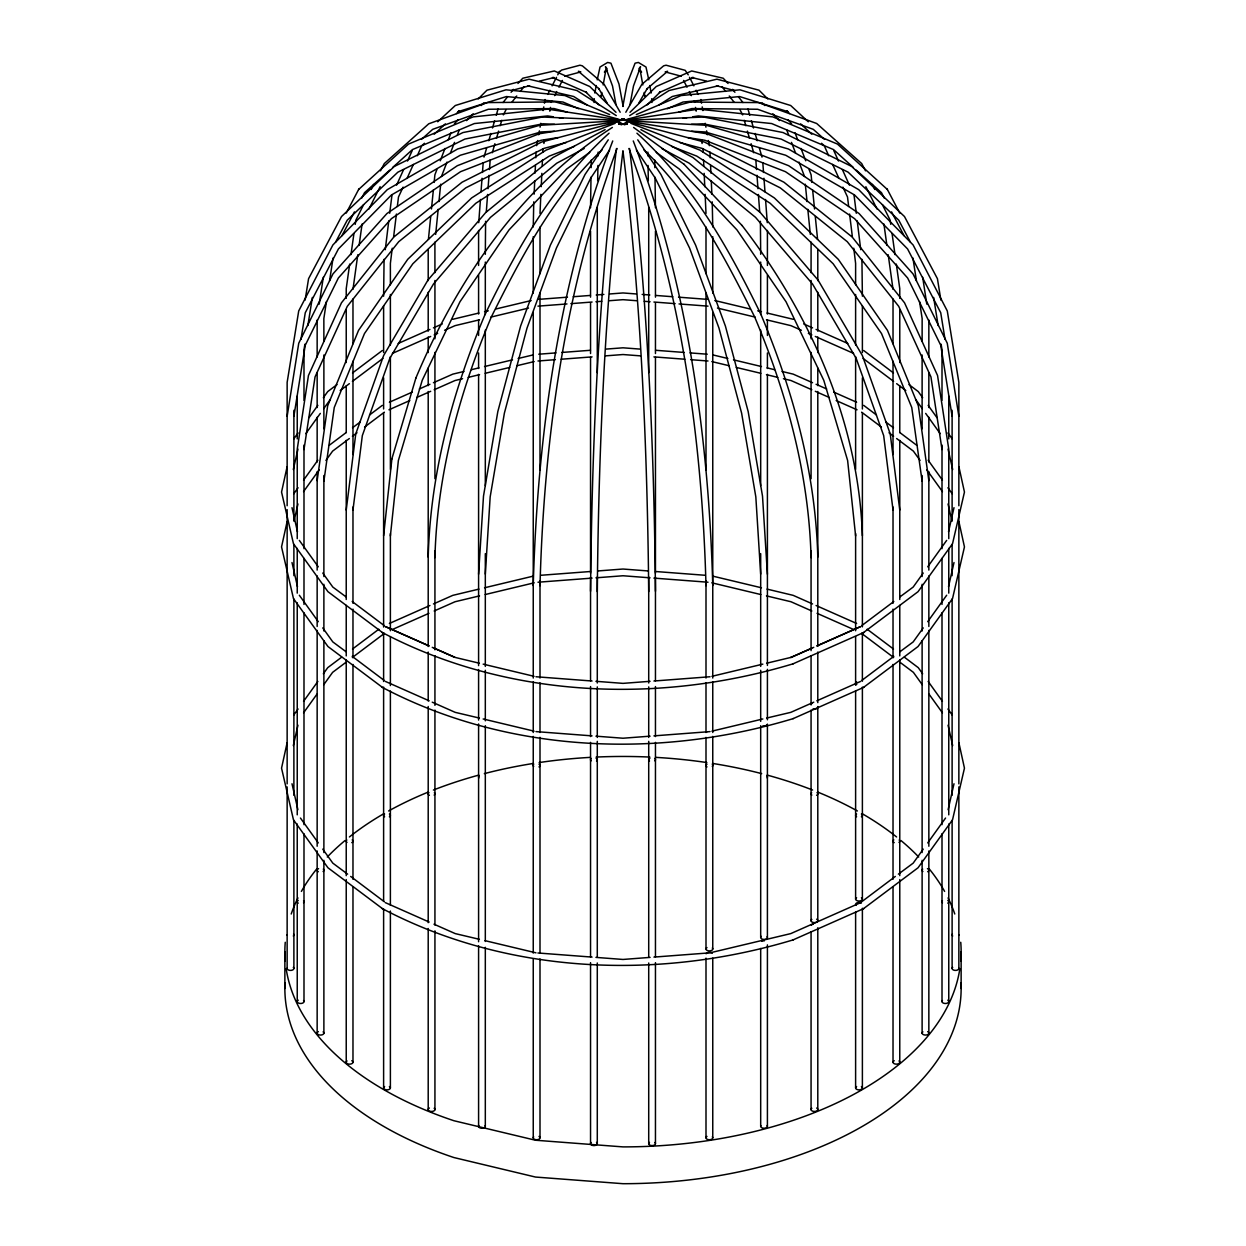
<?xml version="1.0" encoding="UTF-8"?>
<svg xmlns="http://www.w3.org/2000/svg" width="1246" height="1246" viewBox="0 0 1246 1246"><rect width="100%" height="100%" fill="white"/><g stroke="black" fill="none" stroke-linecap="round" stroke-linejoin="round"><path stroke-width="1.5" d="M590.542 591.289C591.975 443.451 598.594 295.395 616.459 148.57M597.286 591.632C598.687 444.417 605.307 297 622.953 150.782C640.818 296.984 647.25 444.433 648.714 591.632M590.542 207.724L591.009 177.212M591.165 167.68L591.274 160.049M597.691 180.686L597.924 165.438M598.08 155.89L598.142 152.09M533.241 585.589C537.415 434.854 558.753 282.359 612.736 140.954M540.001 585.682C544.019 437.517 564.983 287.764 617.066 148.476M533.771 201.836L533.241 226.943M534.113 194.174L534.736 180.763M535.079 173.085L535.437 165.422M535.78 157.759L536.045 152.012M540.001 213.424L540.873 194.345M541.231 186.698L541.839 173.334M542.181 165.702L542.446 159.986M542.804 152.339L542.851 149.193M626.863 124.398L626.613 120.722L706.435 125.316L788.391 148.99L858.759 189.688L913.116 244.964L947.287 310.955L958.859 382.366L958.859 505.751M601.226 95.397L601.179 96.191L601.849 92.453M478.589 574.219L483.495 496.126L497.808 411.647L520.579 326.125L550.389 245.119L585.028 174.502L608.25 139.832M485.317 574.063L490.176 496.874L504.381 413.158L527.027 328.087L556.417 248.063L590.697 178.162L609.606 149.956M594.062 102.499L594.311 98.714M434.901 242.129L434.932 272.687M478.729 222.676L480.442 199.5M481.018 191.775L482.031 178.256M482.467 172.462L483.183 162.805M485.597 221.29L485.317 254.293M486.314 211.711L487.607 194.454M488.027 188.707L489.024 175.281M489.46 169.534L490.176 159.955M287.141 416.289L298.744 343.226L332.947 273.933L386.945 213.533L457.313 165.718L539.269 133.758L619.091 121.111L619.511 123.884M293.885 416.32L305.239 345.313L338.336 278.029L391.4 218.673L460.553 171.683L541.091 140.284L558.021 137.59M346.232 510.05L355.764 433.888L383.628 355.562L427.954 280.054L485.738 212.521L553.006 157.541L605.135 129.631M352.976 510.019L362.321 435.633L389.796 358.412L433.499 283.979L490.457 217.38L556.775 163.195L584.172 148.523M428.203 557.087C430.415 472.95 452.672 391.119 485.286 313.914C517.355 248.11 554.143 182.741 609.076 133.197M434.932 557.616C437.128 474.243 459.135 393.16 491.469 316.671C521.311 257.034 553.084 196.167 602.114 149.816M428.422 239.294L430.711 216.555M431.459 208.97L433.359 189.999M434.122 182.414L434.885 174.845L436.894 169.565M435.664 234.404L438.187 209.297M438.95 201.587L440.695 184.206M383.612 535.64L391.914 458.715M390.387 535.889L398.377 460.49L422.207 380.341L459.945 301.797L509.084 229.84L566.587 169.129L589.747 152.323M384.079 259.293L383.612 296.19M385.263 249.698L388.768 220.947M389.702 213.268L391.929 195.404M392.241 248.203L390.387 263.389L390.387 284.758M393.627 236.818L396.399 214.063M397.334 206.478L398.486 196.993L403.097 187.134M317.154 480.613L327.651 405.869L358.536 330.377L407.722 259.324L471.642 197.927L546.075 150.112L614.994 123.385M349.674 264.074L346.232 288.651L346.232 298.386M350.983 254.62L353.895 233.812M355.203 224.358L355.935 220.012L363.552 204.749M323.882 481.268L334.255 407.489L364.471 333.57L412.831 263.778L475.847 203.254L549.221 156.124L574.422 146.343M352.976 289.306L357.789 254.76M359.128 245.151L362.088 224.031M319.225 304.117L323.321 277.219M326.436 301.548L323.851 318.587L323.882 341.388M329.598 280.724L333.056 258.015M303.993 449.557L315.051 376.915L347.291 306.329L398.736 241.693L465.786 187.834L543.91 148.399L566.307 142.449M626.489 123.884L626.909 121.111L706.731 133.758L788.687 165.718L859.055 213.533L913.053 273.933L947.256 343.226L958.859 416.289M305.114 300.099L308.572 278.683L341.529 216.524L394.25 166.481L462.936 132.559L542.399 117.015L619.792 120.379M304.896 344.192L303.993 349.815L303.993 400.34M307.887 325.486L312.357 297.42M300.971 339.333L305.27 312.73L338.414 248.951L391.415 194.999L460.257 155.267L540.795 131.983L554.283 131.219M594.872 93.045L596.211 85.522M597.223 79.869L600.011 67.035L607.627 62.456L610.929 63.172L618.982 84.027L623.156 106.424M603.189 84.962L605.852 69.994L604.403 72.112L607.441 70.321M544.985 100.303L545.125 99.524L544.455 103.216M551.698 100.895L551.199 102.39M536.683 145.657L537.633 140.518M538.677 134.77L539.393 130.892M540.063 127.201L540.78 123.292M543.1 110.598L543.786 106.907M543.895 143.492L544.595 139.692M549.813 111.19L550.514 107.39M622.844 106.424L627.018 84.027L635.071 63.172L638.373 62.456L645.989 67.035L648.777 79.869M630.009 104.633L633.482 86.005L640.569 66.739L638.902 68.717M287.094 466.767L281.549 492.061L293.464 543.723L327.963 591.694L382.569 632.641M293.308 469.493L297.965 449.121M287.094 521.622L281.549 546.916L293.464 598.578L327.963 646.534L382.569 687.481M294.165 520.641L297.965 503.96M287.094 742.85L281.549 768.143L293.464 819.806L327.963 867.777L382.569 908.723M293.308 745.575L297.965 725.203M948.518 531.777L954 507.683M948.518 586.617L954 562.538M948.097 809.713L954 783.765M415.868 378.114L415.915 377.943C457.531 279.166 521.015 186.106 612.393 127.45M483.993 157.121L486.656 148.009M488.79 140.736L490.908 133.447M492.497 127.98L494.631 120.706M496.22 115.239L498.042 109.041M492.279 152.744L494.896 143.726M496.484 138.322L498.587 131.11M500.16 125.706L501.749 120.301M503.322 114.897L506.078 109.632M391.805 459.073L415.915 377.943M625.975 124.211L627.096 121.516L704.535 142.106L783.936 182.212L852.171 237.02L904.534 302.809L937.553 375.498L948.767 449.199L948.767 538.661M440.259 160.781L444.978 148.476M448.342 139.692L451.036 132.652M441.473 176.48L446.971 162.12M450.398 153.149L454.525 142.387M457.266 135.207L459.338 129.818M454.401 123.868L457.905 119.85M396.602 185.093L403.595 169.627M407.473 161.046L412.146 150.735M407.037 178.412L413.361 164.456M417.301 155.734L421.662 145.86L424.45 143.274M371.168 189.501L373.707 184.408M380.482 170.842L384.298 163.569L428.749 123.79L487.248 102.593L555.233 101.923L618.997 119.32M369.003 208.97L380.139 186.682M559.111 72.175L561.619 70.072L579.935 65.213L582.365 65.836L604.201 84.432L620.181 112.249M547.757 94.4L549.875 90.242M552.118 85.849L556.495 77.299M557.756 74.838L559.501 71.411M554.641 95.646L556.744 91.534M558.956 87.204L562.413 80.445M358.614 189.501L408.532 144.084L473.122 116.89L547.679 109.15L620.29 120.083M346.248 213.066L358.895 188.971M341.965 235.665L354.44 211.882M361.574 198.301L364.533 192.663L389.764 170.11M335.563 242.191L347.229 220.199L397.863 172.182L464.914 139.054L542.991 123.79L554.486 124.288M625.819 112.249L641.799 84.432L663.635 65.836L666.065 65.213L685.191 70.321L688.244 74.838M638.809 103.138L647.235 88.497L646.658 89.073L667.622 71.302L665.177 71.925L681.328 76.224M293.682 439.044L298.074 432.923M309.07 417.612L317.855 405.355M323.353 397.692L327.745 391.571L337.027 384.578M305.8 433.639L320.315 413.407M323.664 408.735L330.361 399.39M293.682 493.899L298.074 487.762M303.572 480.115L317.855 460.21M303.572 491.594L319.194 469.804M325.907 460.459L332.604 451.13L349.347 438.53M293.682 715.126L298.074 709.005M303.572 701.342L317.855 681.437M323.353 673.775L327.745 667.654L341.669 657.172M303.572 712.821L316.967 694.147M323.664 684.817L332.604 672.357L346.31 662.047M923.239 573.051L913.193 587.053L899.908 596.912M927.709 566.837L946.664 540.39M923.239 627.906L913.193 641.908L899.908 651.767M927.709 621.692L946.664 595.245M923.239 849.133L913.193 863.135L898.382 874.147M927.709 842.919L945.558 818.03M503.057 102.53L507.652 96.674M511.078 92.282L513.368 89.338M517.947 83.482L522.79 78.233L554.314 70.96L589.763 86.519L616.007 112.311M511.997 102.047L516.747 95.989M520.298 91.441L523.85 86.893M478.199 98.932L486.984 90.179L529.083 79.183L576.914 90.522L616.272 115.598M466.534 120.613L473.169 113.775M481.127 105.567L483.791 102.826M629.993 112.311L656.237 86.519L691.686 70.96L723.21 78.233L728.053 83.482M647.157 104.851L660.598 91.612L659.352 92.469L693.508 77.517L691.873 77.548L706.529 81.115M437.704 121.781L455.32 105.505L506.001 89.821L564.874 95.553L609.683 114.57M434.215 134.225L445.352 123.884M456.503 113.542L459.291 110.956L458.061 111.673L506.39 96.565L562.958 102.032L578.751 108.745M392.615 167.54L412.457 149.582L474.368 123.556L547.633 115.94L553.302 116.797M421.46 139.396L432.705 129.335L488.339 109.259L554.034 108.542L567.055 112.093M352.509 372.943L382.335 350.5M340.205 390.559L349.347 383.675M352.4 381.385L382.849 358.474M329.287 445.258L346.326 432.44M352.509 427.783L360.25 421.958M369.548 414.98L382.335 405.355M352.4 436.24L356.963 432.798M364.58 427.067L384.36 412.177M352.509 649.026L378.831 629.214M352.4 657.467L384.36 633.42M861.811 625.57L893.803 601.507M863.431 632.641L918.037 591.694L952.536 543.723L964.451 492.061L958.906 466.767M861.811 680.425L893.803 656.346M863.431 687.481L918.037 646.534L952.536 598.578L964.451 546.916L958.906 521.622M860.285 902.805L895.329 876.436M863.431 908.723L918.037 867.777L952.536 819.806L964.451 768.143L958.906 742.85M629.728 115.598L669.086 90.522L716.917 79.183L759.016 90.179L767.801 98.932M659.274 104.789L672.295 96.503L718.008 85.881L716.481 85.74L734.564 90.584M813.747 647.344L790.789 657.514L811.644 648.278M382.101 632.423C507.527 698.523 658.589 704.333 793.017 663.838L793.344 663.682M382.101 687.278C507.527 753.363 658.589 759.172 793.017 718.677L793.344 718.537M382.101 908.505C507.527 974.606 658.589 980.415 793.017 939.92L793.344 939.764M398.19 343.475L429.917 329.427M433.437 327.869L442.252 323.96M392.428 353.397L430.695 336.451M434.169 334.909L437.658 333.367M444.604 330.283L455.039 325.658L479.539 319.801M389.391 402.24L412.301 392.085M419.341 388.954L429.917 384.282M433.437 382.709L452.828 374.127L464.026 371.448M388.954 409.794L409.825 400.542M416.787 397.458L430.695 391.306M434.169 389.764L455.039 380.513L462.578 378.706M389.391 623.467L429.917 605.509M433.437 603.952L452.828 595.354L478.947 589.109M392.428 629.479L428.951 613.312M434.169 610.992L455.039 601.74L479.539 595.884M817.236 645.802L860.752 626.52M816.846 645.958L860.285 626.722M793.017 663.838L863.899 632.423M813.747 702.183L790.789 712.354L766.601 718.07M816.846 700.813L860.752 681.36M793.017 718.677L863.899 687.278M860.752 902.602L790.789 933.597L710.018 952.832L653.948 957.099M793.017 939.92L863.899 908.505M636.317 114.57L681.126 95.553L739.999 89.821L790.68 105.505L808.296 121.781M667.249 108.745L683.042 102.032L739.61 96.565L787.939 111.673L786.709 110.956L789.497 113.542M618.795 121.547L620.025 124.211M690.237 102.063L758.752 102.593L816.675 123.479L861.702 163.569L865.518 170.842M627.003 119.32L690.767 101.923M678.945 112.093L691.966 108.542L757.661 109.259L813.295 129.335L824.541 139.396M511.436 90.584L529.519 85.74L527.993 85.881L573.705 96.503L586.726 104.789M564.672 76.224L580.823 71.925L578.378 71.302L599.342 89.073L598.765 88.497L607.191 103.138M618.904 121.516L541.512 142.091L462.064 182.212L393.829 237.02L341.466 302.809L308.447 375.498L297.233 449.199L297.233 538.661M539.471 81.115L554.127 77.548L552.492 77.517L586.648 92.469L585.402 91.612L598.843 104.851M452.828 319.272L478.947 313.026M484.538 311.702L488.276 310.799M495.737 309.024L531.185 300.535M490.846 317.107L528.522 308.089M471.486 369.673L478.947 367.882M484.538 366.542L512.527 359.845M518.118 358.505L533.039 354.939M468.231 377.367L479.539 374.657M485.192 373.302L509.676 367.445M517.215 365.639L534.176 361.589M484.538 587.785L533.039 576.182M485.192 594.544L534.176 582.817M711.918 676.313L762.832 664.134M766.601 663.23L791.117 657.358M711.918 731.153L762.832 718.973M625.71 120.083L698.321 109.15L772.878 116.89L837.468 144.084L887.386 189.501M683.229 118.23L687.013 117.654M692.698 116.797L698.367 115.94L771.632 123.556L833.543 149.582L853.385 167.54M538.739 299.351L567.46 297.171M573.207 296.735L590.448 295.427M596.195 294.991L603.843 294.414M609.59 293.978L623 292.95L636.41 293.978M537.992 306.142L566.977 303.946M570.839 303.65L592.084 302.03M595.946 301.734L601.756 301.298M609.481 300.707L623 299.679L636.519 300.707M538.739 354.207L555.981 352.898M561.728 352.462L590.448 350.282M605.758 349.114L623 347.805L640.242 349.114M537.992 360.997L555.373 359.673M561.183 359.237L592.084 356.886M605.618 355.858L623 354.534L640.382 355.858M540.655 575.294L590.448 571.509M598.111 570.933L623 569.033L647.889 570.933M537.992 582.225L592.084 578.113M595.946 577.817L623 575.761L650.054 577.817M650.069 681.313L623 683.369L595.931 681.313M653.948 681.017L710.018 676.749M650.069 736.168L623 738.224L595.931 736.168M653.948 735.872L710.018 731.604M650.069 957.395L623 959.451L595.931 957.395M626.208 120.379L703.601 117.015L783.064 132.559L851.75 166.481L904.471 216.524L937.428 278.683L940.886 300.099M691.514 124.288L703.009 123.79L781.086 139.054L848.137 172.182L898.771 220.199L910.437 242.191M691.717 131.219L705.205 131.983L785.743 155.267L854.585 194.999L907.586 248.951L940.73 312.73L945.029 339.333M642.157 294.414L649.805 294.991M655.552 295.427L672.793 296.735M678.54 297.171L707.261 299.351M644.244 301.298L650.054 301.734M653.916 302.03L675.161 303.65M679.023 303.946L708.008 306.142M655.552 350.282L684.272 352.462M690.019 352.898L707.261 354.207M653.916 356.886L684.817 359.237M690.627 359.673L708.008 360.997M655.552 571.509L705.345 575.294M653.916 578.113L708.008 582.225M535.982 676.749L592.052 681.017M535.982 731.604L592.052 735.872M537.914 952.988L592.052 957.099M558.987 117.654L562.771 118.23M687.979 137.59L704.909 140.284L785.447 171.683L854.6 218.673L907.664 278.029L940.761 345.313L952.115 416.32M714.815 300.535L750.263 309.024M757.724 310.799L761.462 311.702M767.053 313.026L793.172 319.272M717.478 308.089L755.154 317.107M766.461 319.801L790.961 325.658L801.396 330.283M712.961 354.939L727.882 358.505M733.473 359.845L761.462 366.542M767.053 367.882L774.514 369.673M781.974 371.448L793.172 374.127L812.563 382.709M711.824 361.589L728.785 365.639M736.324 367.445L760.808 373.302M766.461 374.657L777.769 377.367M783.423 378.706L790.961 380.513L811.831 389.764M712.961 576.182L761.462 587.785M767.053 589.109L793.172 595.354L812.563 603.952M711.824 582.817L760.808 594.544M766.461 595.884L790.961 601.74L811.831 610.992M432.253 647.344L454.883 657.358L479.399 663.23M483.168 664.134L534.082 676.313M479.399 718.07L455.211 712.354L432.253 702.183M483.168 718.973L534.082 731.153M479.399 939.313L455.211 933.597L433.997 924.189M485.052 940.668L535.982 952.832M679.693 142.449L702.137 148.414L780.292 187.881L847.264 241.693L898.709 306.329L930.949 376.915L942.007 449.557M631.006 123.385L699.925 150.112L774.358 197.927L838.278 259.324L887.463 330.377L918.349 405.869L928.846 480.613M671.578 146.343L696.779 156.124L770.153 203.254L833.169 263.778L881.529 333.57L911.745 407.489L922.118 481.268M803.748 323.96L812.563 327.869M816.083 329.427L847.81 343.475M808.343 333.367L811.831 334.909M815.305 336.451L853.572 353.397M816.083 384.282L826.659 388.954M833.699 392.085L856.609 402.24M815.305 391.306L829.213 397.458M836.175 400.542L857.046 409.794M816.083 605.509L856.609 623.467M817.049 613.312L853.572 629.479M385.248 626.52L428.764 645.802M385.715 626.722L429.154 645.958M434.356 648.278L454.883 657.358M385.248 681.36L429.154 700.813M385.248 902.602L429.154 922.04M640.865 129.631L692.994 157.541L760.262 212.521L818.046 280.054L862.372 355.562L890.236 433.888L899.768 510.05M661.828 148.523L689.225 163.195L755.543 217.38L812.501 283.979L856.204 358.412L883.679 435.633L893.024 510.019M638.559 70.321L641.597 72.112L640.148 69.994L642.811 84.962M607.098 68.717L605.431 66.739L612.518 86.005L615.991 104.633M633.607 127.45L684.179 164.41M656.253 152.323L679.413 169.129L736.916 229.84L786.055 301.797L823.793 380.341L847.623 460.49L855.613 535.889M863.665 350.5L893.491 372.943M863.665 405.355L876.452 414.98M908.973 384.578L918.255 391.571L922.647 397.692M863.151 358.474L893.6 381.385M896.653 383.675L905.795 390.559M885.75 421.958L893.491 427.783M899.674 432.44L916.713 445.258M861.64 412.177L881.42 427.067M889.037 432.798L893.6 436.24M896.653 438.53L913.396 451.13L920.093 460.459M867.169 629.214L893.491 649.026M904.331 657.172L918.255 667.654L922.647 673.775M861.64 633.42L893.6 657.467M899.69 662.047L913.396 672.357L922.336 684.817M346.092 596.912L332.807 587.053L322.761 573.051M352.197 601.507L384.189 625.57M346.092 651.767L332.807 641.908L322.761 627.906M352.197 656.346L384.189 680.425M347.618 874.147L332.807 863.135L322.761 849.133M350.671 876.436L384.189 901.652M856.236 170.11L881.467 192.663L884.426 198.301M800.648 123.884L811.785 134.225M821.55 143.274L824.338 145.86L828.699 155.734M636.924 133.197C691.857 182.741 728.645 248.11 760.714 313.914C793.328 391.119 815.585 472.95 817.797 557.087M643.886 149.816C692.916 196.167 724.689 257.034 754.531 316.671C786.865 393.16 808.872 474.243 811.068 557.616M788.095 119.85L791.599 123.868M762.209 102.826L764.873 105.567M772.832 113.775L779.466 120.613M741.993 225.464L742.133 225.588C810.585 314.755 858.587 422.114 862.388 535.64M683.914 164.145L742.133 225.588M732.632 89.338L734.922 92.282M738.348 96.674L742.943 102.53M722.15 86.893L725.702 91.441M729.253 95.989L734.003 102.047M739.922 109.632L742.678 114.897M928.145 405.355L936.93 417.612M947.926 432.923L952.318 439.044M915.639 399.39L922.336 408.735M925.685 413.407L940.2 433.639M928.145 460.21L942.428 480.115M947.926 487.762L952.318 493.899M926.806 469.804L942.428 491.594M928.145 681.437L942.428 701.342M947.926 709.005L952.318 715.126M929.033 694.147L942.428 712.821M299.336 540.39L318.291 566.837M299.336 595.245L318.291 621.692M300.442 818.03L318.291 842.919M637.75 139.832L660.972 174.502L695.611 245.119L725.421 326.125L748.192 411.647L762.505 496.126L767.411 574.219M636.395 149.956L655.303 178.162L689.583 248.063L718.973 328.087L741.619 413.158L755.824 496.874L760.683 574.063M887.105 188.971L899.752 213.066M891.56 211.882L904.035 235.665M689.505 77.299L693.882 85.849M696.125 90.242L698.243 94.4M683.587 80.445L687.044 87.204M689.256 91.534L691.359 95.646M694.801 102.39L694.302 100.895M872.293 184.408L874.832 189.501M882.448 204.749L890.065 220.012L890.797 224.358M865.861 186.682L876.997 208.97M833.854 150.735L838.527 161.046M842.405 169.627L849.398 185.093M832.64 164.456L838.963 178.412M842.903 187.134L847.514 196.993L848.666 206.478M633.264 140.954C687.247 282.359 708.585 434.854 712.759 585.589M628.934 148.476C681.017 287.764 701.981 437.517 705.999 585.682M794.964 132.652L797.658 139.692M801.022 148.476L805.741 160.781M809.106 169.565L811.115 174.845L811.878 182.414M786.662 129.818L788.734 135.207M791.475 142.387L795.602 153.149M799.029 162.12L804.527 176.48M747.958 109.041L749.78 115.239M751.369 120.706L753.503 127.98M755.092 133.447L757.21 140.736M759.344 148.009L762.007 157.121M744.251 120.301L745.84 125.706M747.413 131.11L749.516 138.322M751.104 143.726L753.721 152.744M948.035 449.121L952.692 469.493M948.035 503.96L951.835 520.641M948.035 725.203L952.692 745.575M292 507.683L297.483 531.777M292 562.538L297.483 586.617M292 783.765L297.903 809.713M854.071 195.404L856.298 213.268M701.545 103.216L700.875 99.524L701.015 100.303M702.214 106.907L702.9 110.598M705.22 123.292L705.937 127.201M706.607 130.892L707.323 134.77M708.367 140.518L709.317 145.657M695.486 107.39L696.187 111.19M701.405 139.692L702.105 143.492M703.149 149.193L703.196 152.339M649.789 85.522L651.128 93.045M644.151 92.453L644.821 96.191L644.774 95.397M933.643 297.42L938.113 325.486M941.104 344.192L942.007 349.815L942.007 400.34M922.679 277.219L926.775 304.117M912.944 258.015L916.402 280.724M919.564 301.548L922.149 318.587L922.118 341.388M892.105 233.812L895.017 254.62M896.326 264.074L899.768 288.651L899.768 298.386M883.912 224.031L886.872 245.151M888.211 254.76L893.024 289.306M629.542 148.57C647.406 295.395 654.025 443.451 655.458 591.289M857.232 220.947L860.737 249.698M861.921 259.293L862.388 296.19M849.601 214.063L852.373 236.818M853.759 248.203L855.613 263.389L855.613 284.758M812.641 189.999L814.541 208.97M815.289 216.555L817.578 239.294M805.305 184.206L807.05 201.587M807.813 209.297L810.336 234.404M762.817 162.805L763.533 172.462M763.969 178.256L764.982 191.775M765.558 199.5L767.271 222.676M755.824 159.955L756.54 169.534M756.976 175.281L757.973 188.707M758.393 194.454L759.686 211.711M760.403 221.29L760.683 254.293M811.099 242.129L811.068 272.687M651.689 98.714L651.938 102.499M619.137 124.398L619.387 120.722L539.565 125.316L457.609 148.99L387.241 189.688L332.884 244.964L298.713 310.955L287.141 382.366L287.141 505.751M709.955 152.012L710.22 157.759M710.563 165.422L710.921 173.085M711.264 180.763L711.887 194.174M712.229 201.836L712.759 226.943M703.554 159.986L703.819 165.702M704.161 173.334L704.769 186.698M705.127 194.345L705.999 213.424M654.726 160.049L654.835 167.68M654.991 177.212L655.458 207.724M647.858 152.09L647.92 155.89M648.076 165.438L648.309 180.686M961.133 951.679L961.133 988.483M958.859 509.645L958.859 783.874M958.859 786.896L958.859 968.64M952.115 410.277L952.115 521.062M952.115 544.377L952.115 575.683M952.115 599.015L952.115 795.322M952.115 820.382L952.115 968.298M948.767 396.135L948.767 438.919M948.767 548.396L948.767 593.127M948.767 602.846L948.767 814.837M948.767 824.011L948.767 1001.55M942.007 445.056L942.007 548.676M942.007 558.395L942.007 604.419M942.007 612.814L942.007 824.681M942.007 833.776L942.007 1001.55M928.846 320.035L928.846 356.979M928.846 372.538L928.846 407.551M928.846 417.27L928.846 462.001M928.846 471.72L928.846 570.076M928.846 575.917L928.846 626.473M928.846 630.367L928.846 846.236M928.846 850.956L928.846 1032.934M922.118 354.985L922.118 428.842M922.118 475.505L922.118 576.571M922.118 584.281L922.118 630.99M922.118 640.646L922.118 852.576M922.118 860.285L922.118 1033.277M899.768 310.052L899.768 362.555M899.768 385.902L899.768 432.58M899.768 440.352L899.768 599.497M899.768 605.338L899.768 655.91M899.768 659.788L899.768 875.658M899.768 879.551L899.768 1062.371M893.024 299.024L893.024 343.74M893.024 361.231L893.024 454.525M893.024 506.997L893.024 603.313M893.024 609.138L893.024 657.732M893.024 664.445L893.024 879.318M893.024 887.09L893.024 1062.028M862.388 305.909L862.388 352.587M862.388 377.865L862.388 408.984M862.388 412.862L862.388 626.863M862.388 632.688L862.388 681.219M862.388 687.076L862.388 899.082M862.388 908.256L862.388 1087.929M855.613 294.477L855.613 345.017M855.613 356.683L855.613 469.43M855.613 533.568L855.613 630.756M855.613 636.597L855.613 685.191M855.613 691.016L855.613 899.082M855.613 912.119L855.613 1087.929M817.797 249.527L817.797 280.63M817.797 292.296L817.797 331.187M817.797 337.027L817.797 352.587M817.797 368.146L817.797 385.637M817.797 391.478L817.797 646.363M817.797 652.047L817.797 702.635M817.797 706.498L817.797 920.498M817.797 927.756L817.797 1109.345M811.068 280.459L811.068 338.787M811.068 352.384L811.068 478.744M811.068 550.67L811.068 650.646M811.068 655.645L811.068 704.925M811.068 710.064L811.068 920.841M811.068 931.946L811.068 1109.688M767.411 230.448L767.411 265.445M767.411 275.164L767.411 314.054M767.411 319.895L767.411 335.454M767.411 352.945L767.411 368.505M767.411 374.345L767.411 665.442M767.411 669.32L767.411 719.783M767.411 724.128L767.411 937.646M767.411 944.889L767.411 1126.477M760.683 262.065L760.683 314.553M760.683 330.097L760.683 485.613M760.683 553.66L760.683 666.408M760.683 670.286L760.683 721.372M760.683 725.733L760.683 937.303M760.683 948.408L760.683 1126.135M712.759 236.662L712.759 293.059M712.759 312.497L712.759 678.042M712.759 681.936L712.759 732.492M712.759 736.386L712.759 948.954M712.759 958.127L712.759 1137.8M705.999 227.037L705.999 273.699M705.999 293.137L705.999 470.054M705.999 580.854L705.999 678.058M705.999 682.621L705.999 732.492M705.999 737.398L705.999 948.954M705.999 958.127L705.999 1137.8M655.458 231.055L655.458 297.155M655.458 302.98L655.458 353.537M655.458 357.431L655.458 573.238M655.458 577.132L655.458 680.737M655.458 686.562L655.458 736.557M655.458 742.382L655.458 956.819M655.458 962.644L655.458 1143.454M648.714 207.381L648.714 372.647M648.714 576.789L648.714 683.01M648.714 686.904L648.714 737.461M648.714 741.339L648.714 957.146M648.714 962.987L648.714 1143.797M597.286 207.381L597.286 372.647M597.286 576.789L597.286 683.01M597.286 686.904L597.286 737.461M597.286 741.339L597.286 957.146M597.286 962.987L597.286 1143.797M590.542 231.055L590.542 297.155M590.542 302.98L590.542 353.537M590.542 357.431L590.542 573.238M590.542 577.132L590.542 680.737M590.542 686.562L590.542 736.557M590.542 742.382L590.542 956.819M590.542 962.644L590.542 1143.454M540.001 227.037L540.001 273.699M540.001 293.137L540.001 470.054M540.001 580.854L540.001 678.058M540.001 682.886L540.001 732.492M540.001 737.321L540.001 953.112M540.001 958.937L540.001 1137.8M533.241 236.662L533.241 293.059M533.241 312.497L533.241 678.042M533.241 681.936L533.241 732.492M533.241 736.386L533.241 953.081M533.241 958.906L533.241 1137.8M485.317 262.065L485.317 314.553M485.317 330.097L485.317 485.613M485.317 553.66L485.317 666.408M485.317 670.286L485.317 720.827M485.317 725.686L485.317 941.462M485.317 947.303L485.317 1126.135M478.589 230.448L478.589 265.445M478.589 275.164L478.589 314.054M478.589 319.895L478.589 335.454M478.589 352.945L478.589 368.505M478.589 374.345L478.589 665.613M478.589 669.507L478.589 720.063M478.589 723.957L478.589 941.742M478.589 945.636L478.589 1126.477M434.932 280.459L434.932 338.787M434.932 352.384L434.932 478.744M434.932 550.67L434.932 649.805M434.932 655.645L434.932 705.345M434.932 710.064L434.932 925.015M434.932 930.84L434.932 1109.688M428.203 249.527L428.203 280.63M428.203 292.296L428.203 331.187M428.203 337.027L428.203 352.587M428.203 368.146L428.203 385.637M428.203 391.478L428.203 646.534M428.203 652.047L428.203 700.984M428.203 706.498L428.203 922.663M428.203 928.504L428.203 1109.345M390.387 294.477L390.387 345.017M390.387 356.683L390.387 469.43M390.387 533.568L390.387 630.756M390.387 636.597L390.387 685.565M390.387 691.016L390.387 905.203M390.387 911.044L390.387 1087.929M383.612 305.909L383.612 352.587M383.612 377.865L383.612 408.984M383.612 412.862L383.612 627.034M383.612 632.875L383.612 681.484M383.612 687.076L383.612 901.232M383.612 909.019L383.612 1087.929M352.976 299.024L352.976 343.74M352.976 361.231L352.976 454.525M352.976 506.997L352.976 603.313M352.976 609.138L352.976 657.732M352.976 664.445L352.976 879.318M352.976 887.09L352.976 1062.028M346.232 310.052L346.232 362.555M346.232 385.902L346.232 432.58M346.232 440.352L346.232 599.497M346.232 605.338L346.232 655.91M346.232 659.788L346.232 875.658M346.232 879.551L346.232 1062.371M323.882 354.985L323.882 428.842M323.882 475.505L323.882 576.571M323.882 584.281L323.882 630.99M323.882 640.646L323.882 852.576M323.882 860.285L323.882 1033.277M317.154 320.035L317.154 356.979M317.154 372.538L317.154 407.551M317.154 417.27L317.154 462.001M317.154 471.72L317.154 570.076M317.154 575.917L317.154 626.473M317.154 630.367L317.154 846.236M317.154 850.956L317.154 1032.934M303.993 445.056L303.993 548.676M303.993 558.395L303.993 604.419M303.993 612.814L303.993 824.681M303.993 833.776L303.993 1001.55M297.233 396.135L297.233 438.919M297.233 548.396L297.233 593.127M297.233 602.846L297.233 814.837M297.233 824.011L297.233 1001.55M293.885 410.277L293.885 521.062M293.885 544.377L293.885 575.683M293.885 599.015L293.885 795.322M293.885 820.382L293.885 968.298M287.141 509.645L287.141 783.874M287.141 786.896L287.141 968.64M284.867 951.679L284.867 988.483M856.609 684.537A3.38 1.947 0 0 1 856.609 681.78M624.48 124.117A3.38 1.682 -53.9 0 1 627.314 122.871M856.064 905.375A3.38 1.947 0 0 1 856.937 902.852A3.38 1.947 0 0 1 861.391 903.023M861.391 1086.543A3.38 1.947 0 0 1 861.391 1089.3A3.38 1.947 0 0 1 856.609 1089.3A3.38 1.947 0 0 1 856.609 1086.543M861.391 897.712A3.38 1.947 0 0 1 861.391 900.469A3.38 1.947 0 0 1 856.609 900.469A3.38 1.947 0 0 1 856.609 897.712M856.064 684.599A3.38 1.947 0 0 1 856.609 684.194M706.451 732.056A3.38 1.947 0 0 1 706.996 731.651M621.645 124.756A3.38 2.383 -21.3 0 1 626.271 124.039M706.108 953.766A3.38 1.947 0 0 1 708.943 952.333A3.38 1.947 0 0 1 712.307 953.299M712.307 1136.819A3.38 1.947 0 0 1 711.326 1139.389A3.38 1.947 0 0 1 706.794 1139.046A3.38 1.947 0 0 1 706.996 1136.414M712.307 947.988A3.38 1.947 0 0 1 711.326 950.558A3.38 1.947 0 0 1 706.794 950.215A3.38 1.947 0 0 1 706.996 947.583M811.099 704.411A3.38 1.947 0 0 1 811.847 703.492M623.779 124.242A3.38 1.994 -44.7 0 1 627.47 123.634M811.364 925.155A3.38 1.947 0 0 1 813.28 924.158M816.613 1108.021A3.38 1.947 0 0 1 817.018 1110.778A3.38 1.947 0 0 1 812.267 1111.011A3.38 1.947 0 0 1 811.847 1108.255M816.613 919.174A3.38 1.947 0 0 1 817.018 921.931A3.38 1.947 0 0 1 812.267 922.165A3.38 1.947 0 0 1 811.847 919.423M817.797 706.996A3.38 1.947 0 0 1 812.999 708.943M627.19 124.07A3.38 2.227 -33.8 0 0 623.062 124.288A3.38 2.227 33.8 0 0 618.81 124.07M761.882 941.291A3.38 1.947 0 0 1 764.343 940.839M767.115 1125.481A3.38 1.947 0 0 1 764.203 1128.253A3.38 1.947 0 0 1 760.87 1125.636M767.115 936.649A3.38 1.947 0 0 1 763.751 939.422A3.38 1.947 0 0 1 761.275 936.353M767.225 724.627A3.38 1.947 0 0 1 762.895 725.795M959.856 968.64A338.133 195.217 0 0 1 623 1146.896L535.484 1140.23L453.933 1120.73A338.133 195.217 0 0 1 286.144 968.64M285.256 961.071A338.133 195.217 0 0 1 285.256 942.272M291.221 914.003A338.133 195.217 0 0 1 297.95 897.899M301.392 891.404A338.133 195.217 0 0 1 316.577 869.132M327.293 856.999A338.133 195.217 0 0 1 345.017 840.536M349.425 836.954A338.133 195.217 0 0 1 383.908 813.638M388.612 810.975A338.133 195.217 0 0 1 427.908 792.222M433.39 790.042A338.133 195.217 0 0 1 478.807 775.09M484.32 773.626A338.133 195.217 0 0 1 533.568 763.409M539.175 762.552A338.133 195.217 0 0 1 590.402 757.366M596.164 757.07A338.133 195.217 0 0 1 649.836 757.07M655.598 757.366A338.133 195.217 0 0 1 706.825 762.552M712.432 763.409A338.133 195.217 0 0 1 761.68 773.626M767.193 775.09A338.133 195.217 0 0 1 812.61 790.042M818.092 792.222A338.133 195.217 0 0 1 857.388 810.975M862.092 813.638A338.133 195.217 0 0 1 896.575 836.954M900.983 840.536A338.133 195.217 0 0 1 918.707 856.999M929.423 869.132A338.133 195.217 0 0 1 944.608 891.404M948.05 897.899A338.133 195.217 0 0 1 954.779 914.003M960.744 942.272A338.133 195.217 0 0 1 960.744 961.071M960.993 982.845A338.133 195.217 0 0 1 623 1183.7L535.484 1177.049L453.933 1157.55A338.133 195.217 0 0 1 285.007 982.845M303.541 1000.569A3.38 1.947 0 0 1 302.56 1003.139A3.38 1.947 0 0 1 298.028 1002.796A3.38 1.947 0 0 1 298.23 1000.164M539.004 1136.414A3.38 1.947 0 0 1 539.207 1139.046A3.38 1.947 0 0 1 534.674 1139.389A3.38 1.947 0 0 1 533.693 1136.819M619.729 124.039A3.38 2.383 21.3 0 1 624.355 124.756M485.13 1125.636A3.38 1.947 0 0 1 481.797 1128.253A3.38 1.947 0 0 1 478.885 1125.481M389.391 814.043A3.38 1.947 0 0 1 389.391 816.8M384.609 816.8A3.38 1.947 0 0 1 384.609 814.043M618.686 121.781A3.38 2.196 -67 0 1 622.066 119.834M323.103 1031.859A3.38 1.947 0 0 1 322.683 1034.601A3.38 1.947 0 0 1 317.932 1034.367A3.38 1.947 0 0 1 318.337 1031.61M618.623 121.983A3.38 0.903 68.8 0 1 620.648 124.475M434.153 1108.255A3.38 1.947 0 0 1 433.733 1111.011A3.38 1.947 0 0 1 428.982 1110.778A3.38 1.947 0 0 1 429.387 1108.021M618.53 123.634A3.38 1.994 44.7 0 1 622.221 124.242M898.989 1060.938A3.38 1.947 0 0 1 898.568 1063.695A3.38 1.947 0 0 1 893.803 1063.445A3.38 1.947 0 0 1 894.223 1060.704M625.134 123.946A3.38 1.308 -61.8 0 1 627.408 122.419M351.777 1060.704A3.38 1.947 0 0 1 352.197 1063.445A3.38 1.947 0 0 1 347.432 1063.695A3.38 1.947 0 0 1 347.011 1060.938M618.592 122.419A3.38 1.308 61.8 0 1 620.866 123.946M817.018 792.581A3.38 1.947 0 0 1 816.613 795.322M811.847 795.088A3.38 1.947 0 0 1 811.66 792.705M623.171 119.772A3.38 2.492 57.5 0 1 627.081 121.36M293.293 967.348A3.38 1.947 0 0 1 291.252 970.369A3.38 1.947 0 0 1 287.187 968.126M899.16 840.022A3.38 1.947 0 0 1 898.989 842.405M894.223 842.639A3.38 1.947 0 0 1 893.803 839.897M624.667 119.959A3.38 1.822 74.7 0 1 627.408 122.233M596.507 1142.38A3.38 1.947 0 0 1 596.304 1145.012A3.38 1.947 0 0 1 591.741 1145.121A3.38 1.947 0 0 1 591.149 1142.504M620.29 124.335A3.38 2.476 7.3 0 1 625.056 124.584M434.34 792.705A3.38 1.947 0 0 1 434.153 795.088M429.387 795.322A3.38 1.947 0 0 1 428.982 792.581M618.919 121.36A3.38 2.492 -57.5 0 1 622.829 119.772M352.197 839.897A3.38 1.947 0 0 1 351.777 842.639M347.011 842.405A3.38 1.947 0 0 1 346.84 840.022M618.592 122.233A3.38 1.822 -74.7 0 1 621.333 119.959M478.885 777.862A3.38 1.947 0 0 1 479.18 775.915M619.869 120.317A3.38 2.741 -45.5 0 1 623.592 119.803M947.77 1000.164A3.38 1.947 0 0 1 947.972 1002.796A3.38 1.947 0 0 1 943.44 1003.139A3.38 1.947 0 0 1 942.459 1000.569M303.541 900.827A3.38 1.947 0 0 1 303.541 902.774M298.23 903.179A3.38 1.947 0 0 1 298.23 900.422M618.748 123.977A3.38 0.966 -87.5 0 1 620.025 120.441M654.68 758.456A3.38 1.947 0 0 1 654.851 760.839M649.493 760.963A3.38 1.947 0 0 1 649.914 758.222M620.944 120.068A3.38 2.975 10.6 0 1 625.71 120.317M539.004 764.172A3.38 1.947 0 0 1 539.004 766.929M533.693 766.524A3.38 1.947 0 0 1 533.693 764.577M619.729 120.613A3.38 2.897 -29.9 0 1 624.885 120.441M712.307 764.577A3.38 1.947 0 0 1 712.307 766.524M706.996 766.929A3.38 1.947 0 0 1 706.996 764.172M621.115 120.441A3.38 2.897 29.9 0 1 626.271 120.613M596.086 758.222A3.38 1.947 0 0 1 596.507 760.963M591.149 760.839A3.38 1.947 0 0 1 591.32 758.456M620.29 120.317A3.38 2.975 -10.6 0 1 625.056 120.068M958.813 968.126A3.38 1.947 0 0 1 954.748 970.369A3.38 1.947 0 0 1 952.707 967.348M766.82 775.915A3.38 1.947 0 0 1 767.115 777.862M622.408 119.803A3.38 2.741 45.5 0 1 626.131 120.317M927.429 868.633A3.38 1.947 0 0 1 927.663 871.733M922.897 871.499A3.38 1.947 0 0 1 922.71 869.116M625.04 120.473A3.38 1.417 81.4 0 1 627.377 122.669M861.391 814.043A3.38 1.947 0 0 1 861.391 816.8M856.609 816.8A3.38 1.947 0 0 1 856.609 814.043M623.935 119.834A3.38 2.196 67 0 1 627.314 121.781M323.29 869.116A3.38 1.947 0 0 1 323.103 871.499M318.337 871.733A3.38 1.947 0 0 1 318.571 868.633M618.623 122.669A3.38 1.417 -81.4 0 1 620.96 120.473M293.573 934.048A3.38 1.947 0 0 1 293.293 935.995M287.187 935.216A3.38 1.947 0 0 1 287.141 934.702M389.391 1086.543A3.38 1.947 0 0 1 389.391 1089.3A3.38 1.947 0 0 1 384.609 1089.3A3.38 1.947 0 0 1 384.609 1086.543M618.686 122.871A3.38 1.682 53.9 0 1 621.52 124.117M947.77 900.422A3.38 1.947 0 0 1 947.77 903.179M942.459 902.774A3.38 1.947 0 0 1 942.459 900.827M625.975 120.441A3.38 0.966 87.5 0 1 627.252 123.977M927.663 1031.61A3.38 1.947 0 0 1 928.068 1034.367A3.38 1.947 0 0 1 923.317 1034.601A3.38 1.947 0 0 1 922.897 1031.859M625.352 124.475A3.38 0.903 -68.8 0 1 627.377 121.983M952.707 935.995A3.38 1.947 0 0 1 952.427 934.048M958.859 934.702A3.38 1.947 0 0 1 958.813 935.216M654.851 1142.504A3.38 1.947 0 0 1 654.259 1145.121A3.38 1.947 0 0 1 649.696 1145.012A3.38 1.947 0 0 1 649.493 1142.38M620.944 124.584A3.38 2.476 -7.3 0 1 625.71 124.335"/></g></svg>
